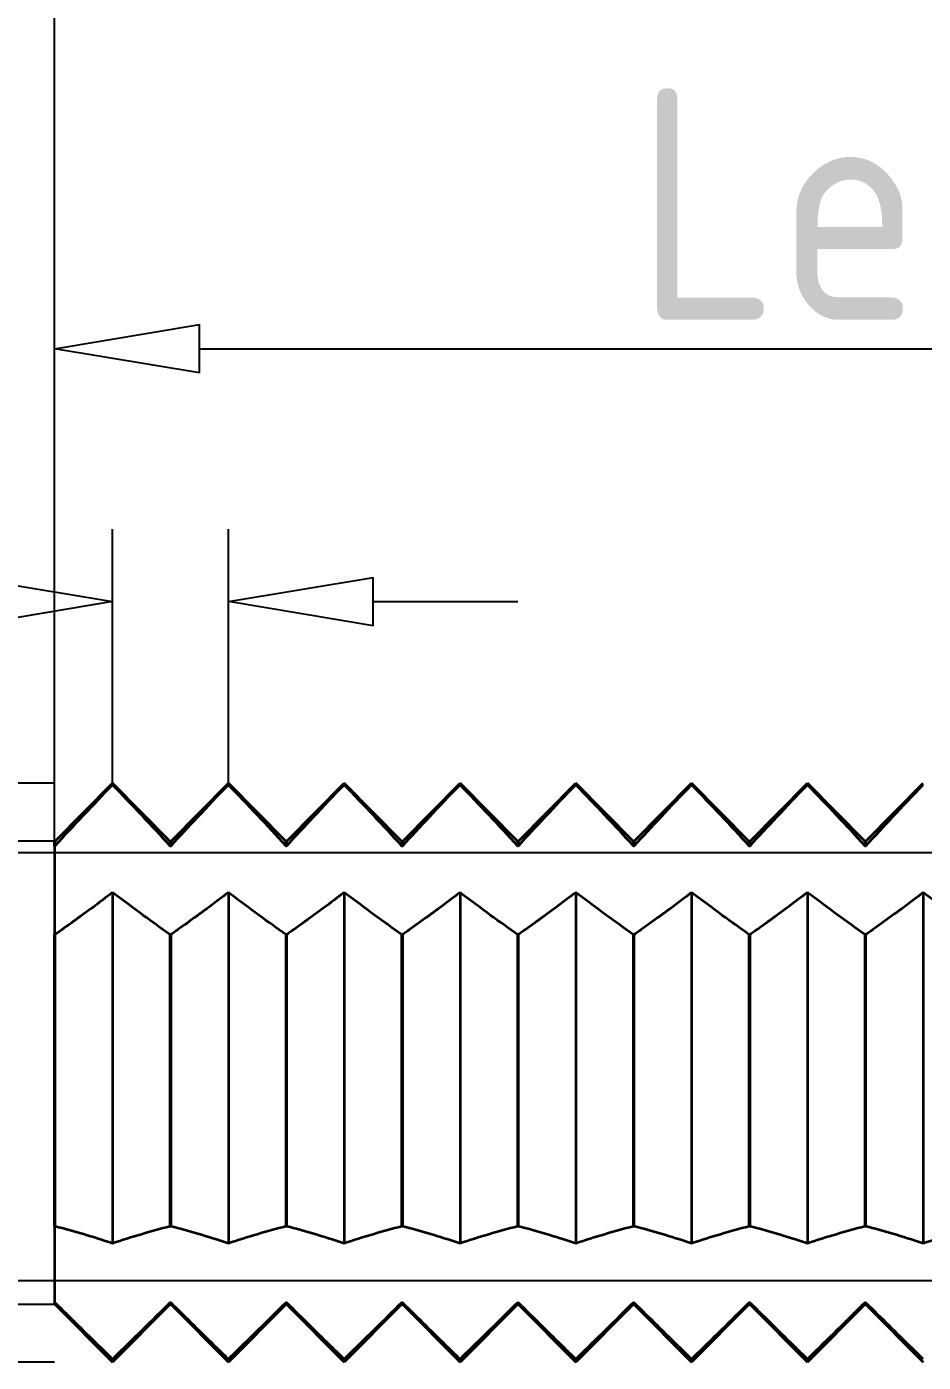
# Model space of a CAD drawing. Header units: millimetres. Extents: x -63 to 87, y -6 to 39.
# Drawn here: x -45.48 to -30, y -5 to 18.06 of the extents above; entities that cross this region are included whole.
import ezdxf

# ---------------------------------------------------------------- set-up
doc = ezdxf.new("R2010")
doc.units = ezdxf.units.MM
doc.layers.add('标注', color=3, linetype='Continuous')
doc.layers.add('轮廓', color=4, linetype='Continuous', lineweight=35)
doc.styles.add('工程字', font='gbenor.shx', dxfattribs={"bigfont": 'gbcbig.shx'})
doc.dimstyles.new('ZQH', dxfattribs={"dimtxt": 3, "dimasz": 2.5, "dimexe": 1.25, "dimexo": 0, "dimgap": 0.5, "dimtad": 1, "dimdec": 3, "dimdsep": 46, "dimtxsty": '工程字', "dimblk": 'CLOSEDBLANK', "dimcen": -0.8, "dimclrd": 3, "dimclre": 3, "dimclrt": 3, "dimadec": 1, "dimazin": 2, "dimtfac": 1, "dimtdec": 3, "dimtofl": 0, "dimtmove": 0, "dimatfit": 3, "dimldrblk": 'CLOSEDBLANK', "dimfxl": 1, "dimtolj": 1, "dimtzin": 0, "dimarcsym": 0})

# ---------------------------------------------------------------- blocks, each defined once
blk = doc.blocks.new('_ClosedBlank')
at = {"color": 0, "linetype": 'ByBlock', "lineweight": -2}
for p, q in [((-1, 0.1667), (0, 0)), ((-1, 0.1667), (-1, -0.1667)), ((0, 0), (-1, -0.1667))]:
    blk.add_line(p, q, dxfattribs=at)
blk = doc.blocks.new('*D2')
at = {"layer": 'Defpoints', "color": 0, "transparency": 16777216}
for p in [(-20, 12.5), (-45, 0), (-20, 0)]:
    blk.add_point(p, dxfattribs=at)
at = {"layer": '标注', "color": 3, "lineweight": -2, "transparency": 16777216}
for p, q in [((-45, 0), (-45, 13.75)), ((-20, 0), (-20, 13.75)), ((-42.5, 12.5), (-22.5, 12.5))]:
    blk.add_line(p, q, dxfattribs=at)
at = {"layer": '标注', "color": 3, "lineweight": -2, "transparency": 16777216, "xscale": 2.5, "yscale": 2.5, "zscale": 2.5, "rotation": 180}
blk.add_blockref('_ClosedBlank', (-45, 12.5), dxfattribs=at)
at = {"layer": '标注', "color": 3, "lineweight": -2, "transparency": 16777216, "xscale": 2.5, "yscale": 2.5, "zscale": 2.5}
blk.add_blockref('_ClosedBlank', (-20, 12.5), dxfattribs=at)
at = {"layer": '标注', "color": 3, "transparency": 16777216, "insert": (-32.5, 15), "char_height": 4, "attachment_point": 5, "style": '工程字'}
blk.add_mtext('\\A1;Le', dxfattribs=at)
blk = doc.blocks.new('*D3')
at = {"layer": 'Defpoints', "color": 0, "transparency": 16777216}
for p in [(-5, 23), (-45, 0), (-5, 0)]:
    blk.add_point(p, dxfattribs=at)
at = {"layer": '标注', "color": 3, "lineweight": -2, "transparency": 16777216}
for p, q in [((-45, 0), (-45, 24.25)), ((-5, 0), (-5, 24.25)), ((-42.5, 23), (-7.5, 23))]:
    blk.add_line(p, q, dxfattribs=at)
at = {"layer": '标注', "color": 3, "lineweight": -2, "transparency": 16777216, "xscale": 2.5, "yscale": 2.5, "zscale": 2.5, "rotation": 180}
blk.add_blockref('_ClosedBlank', (-45, 23), dxfattribs=at)
at = {"layer": '标注', "color": 3, "lineweight": -2, "transparency": 16777216, "xscale": 2.5, "yscale": 2.5, "zscale": 2.5}
blk.add_blockref('_ClosedBlank', (-5, 23), dxfattribs=at)
at = {"layer": '标注', "color": 3, "transparency": 16777216, "insert": (-25, 25.5), "char_height": 4, "attachment_point": 5, "style": '工程字'}
blk.add_mtext('\\A1;L1', dxfattribs=at)
blk = doc.blocks.new('*D4')
at = {"layer": 'Defpoints', "color": 0, "transparency": 16777216}
for p in [(75, 33.5), (-45, 0), (75, 0)]:
    blk.add_point(p, dxfattribs=at)
at = {"layer": '标注', "color": 3, "lineweight": -2, "transparency": 16777216}
for p, q in [((-45, 0), (-45, 34.75)), ((75, 0), (75, 34.75)), ((-42.5, 33.5), (72.5, 33.5))]:
    blk.add_line(p, q, dxfattribs=at)
at = {"layer": '标注', "color": 3, "lineweight": -2, "transparency": 16777216, "xscale": 2.5, "yscale": 2.5, "zscale": 2.5, "rotation": 180}
blk.add_blockref('_ClosedBlank', (-45, 33.5), dxfattribs=at)
at = {"layer": '标注', "color": 3, "lineweight": -2, "transparency": 16777216, "xscale": 2.5, "yscale": 2.5, "zscale": 2.5}
blk.add_blockref('_ClosedBlank', (75, 33.5), dxfattribs=at)
at = {"layer": '标注', "color": 3, "transparency": 16777216, "insert": (15, 36), "char_height": 4, "attachment_point": 5, "style": '工程字'}
blk.add_mtext('\\A1;L', dxfattribs=at)
blk = doc.blocks.new('*D5')
at = {"layer": 'Defpoints', "color": 0, "transparency": 16777216}
for p in [(-45, 5), (-57.5, -5), (-45, -5)]:
    blk.add_point(p, dxfattribs=at)
at = {"layer": '标注', "color": 3, "lineweight": -2, "transparency": 16777216}
for p, q in [((-45, 5), (-58.75, 5)), ((-57.5, 2.5), (-57.5, -2.5)), ((-45, -5), (-58.75, -5))]:
    blk.add_line(p, q, dxfattribs=at)
at = {"layer": '标注', "color": 3, "lineweight": -2, "transparency": 16777216, "xscale": 2.5, "yscale": 2.5, "zscale": 2.5}
for p, rotation in [((-57.5, 5), 90), ((-57.5, -5), 270)]:
    blk.add_blockref('_ClosedBlank', p, dxfattribs=dict(at, rotation=rotation))
at = {"layer": '标注', "color": 3, "transparency": 16777216, "insert": (-60, -0.344), "char_height": 4, "attachment_point": 5, "rotation": 90, "style": '工程字'}
blk.add_mtext('\\A1;d', dxfattribs=at)
blk = doc.blocks.new('*D7')
at = {"color": 3, "lineweight": -2, "transparency": 16777216}
for p, q in [((-45, 4), (-53.392, 4)), ((-52.142, 1.5), (-52.142, -1.5)), ((-45, -4), (-53.392, -4))]:
    blk.add_line(p, q, dxfattribs=at)
at = {"layer": 'Defpoints', "color": 0, "transparency": 16777216}
for p in [(-45, 4), (-52.142, -4), (-45, -4)]:
    blk.add_point(p, dxfattribs=at)
at = {"color": 3, "lineweight": -2, "transparency": 16777216, "xscale": 2.5, "yscale": 2.5, "zscale": 2.5}
for p, rotation in [((-52.142, 4), 90), ((-52.142, -4), 270)]:
    blk.add_blockref('_ClosedBlank', p, dxfattribs=dict(at, rotation=rotation))
at = {"color": 3, "transparency": 16777216, "insert": (-54.642, 0), "char_height": 4, "attachment_point": 5, "rotation": 90, "style": '工程字'}
blk.add_mtext('\\A1;d2', dxfattribs=at)
blk = doc.blocks.new('*D8')
at = {"color": 3, "lineweight": -2, "transparency": 16777216}
for p, q in [((-44, 5), (-44, 9.384)), ((-42, 4.972), (-42, 9.384)), ((-46.5, 8.134), (-52.478, 8.134)), ((-39.5, 8.134), (-37, 8.134))]:
    blk.add_line(p, q, dxfattribs=at)
at = {"layer": 'Defpoints', "color": 0, "transparency": 16777216}
for p in [(-42, 8.134), (-44, 5), (-42, 4.972, 0)]:
    blk.add_point(p, dxfattribs=at)
at = {"color": 3, "lineweight": -2, "transparency": 16777216, "xscale": 2.5, "yscale": 2.5, "zscale": 2.5}
blk.add_blockref('_ClosedBlank', (-44, 8.134), dxfattribs=at)
at = {"color": 3, "lineweight": -2, "transparency": 16777216, "xscale": 2.5, "yscale": 2.5, "zscale": 2.5, "rotation": 180}
blk.add_blockref('_ClosedBlank', (-42, 8.134), dxfattribs=at)
at = {"color": 3, "transparency": 16777216, "insert": (-51.145, 10.634), "char_height": 4, "attachment_point": 5, "style": '工程字'}
blk.add_mtext('\\A1;P', dxfattribs=at)
blk = doc.blocks.new('*D9')
at = {"color": 3, "lineweight": -2, "transparency": 16777216}
for p, q in [((-10.082, 3.797), (-48.088, 3.797)), ((-46.838, 1.297), (-46.838, -1.094)), ((-10.082, -3.594), (-48.088, -3.594))]:
    blk.add_line(p, q, dxfattribs=at)
at = {"layer": 'Defpoints', "color": 0, "transparency": 16777216}
for p in [(-10.082, 3.797), (-46.838, -3.594), (-10.082, -3.594)]:
    blk.add_point(p, dxfattribs=at)
at = {"color": 3, "lineweight": -2, "transparency": 16777216, "xscale": 2.5, "yscale": 2.5, "zscale": 2.5}
for p, rotation in [((-46.838, 3.797), 90), ((-46.838, -3.594), 270)]:
    blk.add_blockref('_ClosedBlank', p, dxfattribs=dict(at, rotation=rotation))
at = {"color": 3, "transparency": 16777216, "insert": (-49.338, 0.101), "char_height": 4, "attachment_point": 5, "rotation": 90, "style": '工程字'}
blk.add_mtext('\\A1;d1', dxfattribs=at)

msp = doc.modelspace()

# ---------------------------------------------------------------- linework, layer by layer
at = {"layer": '轮廓', "color": 4, "lineweight": 35}
for p, q in [((-44.9901, 4), (-44, 5)), ((-44, 4.9723, 0), (-44, 5, 0)), ((-43.0099, 4), (-44, 5)), ((-42.9901, 4), (-42, 5)), ((-42, 5, 0), (-42, 4.9723, 0)), ((-41.0099, 4), (-42, 5)), ((-40.9901, 4), (-40, 5)), ((-40, 5, 0), (-40, 4.9723, 0)), ((-39.0099, 4), (-40, 5)), ((-38.9901, 4), (-38, 5)), ((-38, 5, 0), (-38, 4.9723, 0)), ((-37.0099, 4), (-38, 5)), ((-36.9901, 4), (-36, 5)), ((-36, 5, 0), (-36, 4.9723, 0)), ((-35.0099, 4), (-36, 5)), ((-34.9901, 4), (-34, 5)), ((-34, 5, 0), (-34, 4.9723, 0)), ((-33.0099, 4), (-34, 5)), ((-32.9901, 4), (-32, 5)), ((-32, 5, 0), (-32, 4.9723, 0)), ((-31.0099, 4), (-32, 5)), ((-30.9901, 4), (-30, 5)), ((-45, 3.9201), (-45, 4)), ((-45, 4), (-44.9901, 4)), ((-43.0099, 4), (-42.9901, 4)), ((-41.0099, 4), (-40.9901, 4)), ((-39.0099, 4), (-38.9901, 4)), ((-37.0099, 4), (-36.9901, 4)), ((-35.0099, 4), (-34.9901, 4)), ((-33.0099, 4), (-32.9901, 4)), ((-31.0099, 4), (-30.9901, 4)), ((-44, 3.1134, 0), (-44, -2.9411, 0)), ((-42, 3.1134, 0), (-42, -2.9411, 0)), ((-40, 3.1134, 0), (-40, -2.9411, 0)), ((-38, 3.1134, 0), (-38, -2.9411, 0)), ((-36, 3.1134, 0), (-36, -2.9411, 0)), ((-34, 3.1134, 0), (-34, -2.9411, 0)), ((-32, 3.1134, 0), (-32, -2.9411, 0)), ((-30, 3.1134, 0), (-30, -2.9411, 0)), ((-45, -2.6488), (-45, 2.3877)), ((-45, -4), (-45, -3.9731)), ((-45, -4), (-44.9901, -4)), ((-44.9901, -4), (-44, -5)), ((-43.0099, -4), (-44, -5)), ((-43.0099, -4), (-42.9901, -4)), ((-42.9901, -4), (-42, -5)), ((-41.0099, -4), (-42, -5)), ((-41.0099, -4), (-40.9901, -4)), ((-40.9901, -4), (-40, -5)), ((-39.0099, -4), (-40, -5)), ((-39.0099, -4), (-38.9901, -4)), ((-38.9901, -4), (-38, -5)), ((-37.0099, -4), (-38, -5)), ((-37.0099, -4), (-36.9901, -4)), ((-36.9901, -4), (-36, -5)), ((-35.0099, -4), (-36, -5)), ((-35.0099, -4), (-34.9901, -4)), ((-34.9901, -4), (-34, -5)), ((-33.0099, -4), (-34, -5)), ((-33.0099, -4), (-32.9901, -4)), ((-32.9901, -4), (-32, -5)), ((-31.0099, -4), (-32, -5)), ((-31.0099, -4), (-30.9901, -4)), ((-30.9901, -4), (-30, -5)), ((-44, -5, 0), (-44, -4.9449, 0)), ((-42, -5, 0), (-42, -4.9449, 0)), ((-40, -5, 0), (-40, -4.9449, 0)), ((-38, -5, 0), (-38, -4.9449, 0)), ((-36, -5, 0), (-36, -4.9449, 0)), ((-34, -5, 0), (-34, -4.9449, 0)), ((-32, -5, 0), (-32, -4.9449, 0))]:
    msp.add_line(p, q, dxfattribs=at)
for points in [[(-44.9901, 3.9201), (-44.6742, 4.2673), (-44.3337, 4.6256), (-44, 4.9723)], [(-44, 4.9723), (-43.6727, 4.6322), (-43.3302, 4.2722), (-43.0099, 3.9201)], [(-42.9901, 3.9201), (-42.6991, 4.2399), (-42.367, 4.5909), (-42, 4.9723)], [(-42, 4.9723), (-41.6727, 4.6322), (-41.3302, 4.2722), (-41.0099, 3.9201)], [(-40.9901, 3.9201), (-40.6991, 4.2399), (-40.367, 4.5909), (-40, 4.9723)], [(-40, 4.9723), (-39.6727, 4.6322), (-39.3302, 4.2722), (-39.0099, 3.9201)], [(-38.9901, 3.9201), (-38.6991, 4.2399), (-38.367, 4.5909), (-38, 4.9723)], [(-38, 4.9723), (-37.6727, 4.6322), (-37.3302, 4.2722), (-37.0099, 3.9201)], [(-36.9901, 3.9201), (-36.6991, 4.2399), (-36.367, 4.5909), (-36, 4.9723)], [(-36, 4.9723), (-35.6727, 4.6322), (-35.3302, 4.2722), (-35.0099, 3.9201)], [(-34.9901, 3.9201), (-34.6991, 4.2399), (-34.367, 4.5909), (-34, 4.9723)], [(-34, 4.9723), (-33.6727, 4.6322), (-33.3302, 4.2722), (-33.0099, 3.9201)], [(-32.9901, 3.9201), (-32.6991, 4.2399), (-32.367, 4.5909), (-32, 4.9723)], [(-32, 4.9723), (-31.6727, 4.6322), (-31.3302, 4.2722), (-31.0099, 3.9201)], [(-30.9901, 3.9201), (-30.6991, 4.2399), (-30.367, 4.5909), (-30, 4.9723)], [(-45, 3.9201), (-44.9967, 3.9201), (-44.9934, 3.9201), (-44.9901, 3.9201)], [(-45, 3.9201), (-45, 3.2138), (-45, 2.7273), (-45, 2.3877)], [(-43.0099, 3.9201), (-43.0033, 3.9201), (-42.9967, 3.9201), (-42.9901, 3.9201)], [(-41.0099, 3.9201), (-41.0033, 3.9201), (-40.9967, 3.9201), (-40.9901, 3.9201)], [(-39.0099, 3.9201), (-39.0033, 3.9201), (-38.9967, 3.9201), (-38.9901, 3.9201)], [(-37.0099, 3.9201), (-37.0033, 3.9201), (-36.9967, 3.9201), (-36.9901, 3.9201)], [(-35.0099, 3.9201), (-35.0033, 3.9201), (-34.9967, 3.9201), (-34.9901, 3.9201)], [(-33.0099, 3.9201), (-33.0033, 3.9201), (-32.9967, 3.9201), (-32.9901, 3.9201)], [(-31.0099, 3.9201), (-31.0033, 3.9201), (-30.9967, 3.9201), (-30.9901, 3.9201)], [(-44.9901, 2.3877), (-44.9934, 2.3877), (-44.9967, 2.3877), (-45, 2.3877)], [(-42.9901, 2.3877), (-42.9967, 2.3877), (-43.0033, 2.3877), (-43.0099, 2.3877)], [(-40.9901, 2.3877), (-40.9967, 2.3877), (-41.0033, 2.3877), (-41.0099, 2.3877)], [(-38.9901, 2.3877), (-38.9967, 2.3877), (-39.0033, 2.3877), (-39.0099, 2.3877)], [(-36.9901, 2.3877), (-36.9967, 2.3877), (-37.0033, 2.3877), (-37.0099, 2.3877)], [(-34.9901, 2.3877), (-34.9967, 2.3877), (-35.0033, 2.3877), (-35.0099, 2.3877)], [(-32.9901, 2.3877), (-32.9967, 2.3877), (-33.0033, 2.3877), (-33.0099, 2.3877)], [(-30.9901, 2.3877), (-30.9967, 2.3877), (-31.0033, 2.3877), (-31.0099, 2.3877)], [(-45, -2.6488), (-44.9967, -2.6488), (-44.9934, -2.6488), (-44.9901, -2.6488)], [(-44.9901, -2.6488), (-44.6746, -2.73), (-44.3343, -2.8317), (-44, -2.9411)], [(-44, -2.9411), (-43.6715, -2.8336), (-43.3294, -2.7311), (-43.0099, -2.6488)], [(-43.0099, -2.6488), (-43.0033, -2.6488), (-42.9967, -2.6488), (-42.9901, -2.6488)], [(-42.9901, -2.6488), (-42.7029, -2.7227), (-42.3719, -2.8193), (-42, -2.9411)], [(-42, -2.9411), (-41.6715, -2.8336), (-41.3294, -2.7311), (-41.0099, -2.6488)], [(-41.0099, -2.6488), (-41.0033, -2.6488), (-40.9967, -2.6488), (-40.9901, -2.6488)], [(-40.9901, -2.6488), (-40.7029, -2.7227), (-40.3719, -2.8193), (-40, -2.9411)], [(-40, -2.9411), (-39.6715, -2.8336), (-39.3294, -2.7311), (-39.0099, -2.6488)], [(-39.0099, -2.6488), (-39.0033, -2.6488), (-38.9967, -2.6488), (-38.9901, -2.6488)], [(-38.9901, -2.6488), (-38.7029, -2.7227), (-38.3719, -2.8193), (-38, -2.9411)], [(-38, -2.9411), (-37.6715, -2.8336), (-37.3294, -2.7311), (-37.0099, -2.6488)], [(-37.0099, -2.6488), (-37.0033, -2.6488), (-36.9967, -2.6488), (-36.9901, -2.6488)], [(-36.9901, -2.6488), (-36.7029, -2.7227), (-36.3719, -2.8193), (-36, -2.9411)], [(-36, -2.9411), (-35.6715, -2.8336), (-35.3294, -2.7311), (-35.0099, -2.6488)], [(-35.0099, -2.6488), (-35.0033, -2.6488), (-34.9967, -2.6488), (-34.9901, -2.6488)], [(-34.9901, -2.6488), (-34.7029, -2.7227), (-34.3719, -2.8193), (-34, -2.9411)], [(-34, -2.9411), (-33.6715, -2.8336), (-33.3294, -2.7311), (-33.0099, -2.6488)], [(-33.0099, -2.6488), (-33.0033, -2.6488), (-32.9967, -2.6488), (-32.9901, -2.6488)], [(-32.9901, -2.6488), (-32.7029, -2.7227), (-32.3719, -2.8193), (-32, -2.9411)], [(-32, -2.9411), (-31.6715, -2.8336), (-31.3294, -2.7311), (-31.0099, -2.6488)], [(-31.0099, -2.6488), (-31.0033, -2.6488), (-30.9967, -2.6488), (-30.9901, -2.6488)], [(-30.9901, -2.6488), (-30.7029, -2.7227), (-30.3719, -2.8193), (-30, -2.9411)], [(-30, -2.9411), (-29.6715, -2.8336), (-29.3294, -2.7311), (-29.0099, -2.6488)], [(-44.9901, -3.9731), (-44.9934, -3.9731), (-44.9967, -3.9731), (-45, -3.9731)], [(-44.9901, -4), (-44.9901, -4), (-44.9901, -3.9913), (-44.9901, -3.9731)], [(-43.0099, -3.9731), (-43.0099, -3.9913), (-43.0099, -4), (-43.0099, -4)], [(-42.9901, -3.9731), (-42.9967, -3.9731), (-43.0033, -3.9731), (-43.0099, -3.9731)], [(-42.9901, -4), (-42.9901, -4), (-42.9901, -3.9913), (-42.9901, -3.9731)], [(-41.0099, -3.9731), (-41.0099, -3.9913), (-41.0099, -4), (-41.0099, -4)], [(-40.9901, -3.9731), (-40.9967, -3.9731), (-41.0033, -3.9731), (-41.0099, -3.9731)], [(-40.9901, -4), (-40.9901, -4), (-40.9901, -3.9913), (-40.9901, -3.9731)], [(-39.0099, -3.9731), (-39.0099, -3.9913), (-39.0099, -4), (-39.0099, -4)], [(-38.9901, -3.9731), (-38.9967, -3.9731), (-39.0033, -3.9731), (-39.0099, -3.9731)], [(-38.9901, -4), (-38.9901, -4), (-38.9901, -3.9913), (-38.9901, -3.9731)], [(-37.0099, -3.9731), (-37.0099, -3.9913), (-37.0099, -4), (-37.0099, -4)], [(-36.9901, -3.9731), (-36.9967, -3.9731), (-37.0033, -3.9731), (-37.0099, -3.9731)], [(-36.9901, -4), (-36.9901, -4), (-36.9901, -3.9913), (-36.9901, -3.9731)], [(-35.0099, -3.9731), (-35.0099, -3.9913), (-35.0099, -4), (-35.0099, -4)], [(-34.9901, -3.9731), (-34.9967, -3.9731), (-35.0033, -3.9731), (-35.0099, -3.9731)], [(-34.9901, -4), (-34.9901, -4), (-34.9901, -3.9913), (-34.9901, -3.9731)], [(-33.0099, -3.9731), (-33.0099, -3.9913), (-33.0099, -4), (-33.0099, -4)], [(-32.9901, -3.9731), (-32.9967, -3.9731), (-33.0033, -3.9731), (-33.0099, -3.9731)], [(-32.9901, -4), (-32.9901, -4), (-32.9901, -3.9913), (-32.9901, -3.9731)], [(-31.0099, -3.9731), (-31.0099, -3.9913), (-31.0099, -4), (-31.0099, -4)], [(-30.9901, -3.9731), (-30.9967, -3.9731), (-31.0033, -3.9731), (-31.0099, -3.9731)], [(-30.9901, -4), (-30.9901, -4), (-30.9901, -3.9913), (-30.9901, -3.9731)]]:
    msp.add_open_spline(points, degree=3, dxfattribs=at)
for points, knots in [([(-44.9901, 3.9201), (-44.9901, 3.9219), (-44.9901, 3.9236), (-44.9901, 3.976), (-44.9901, 4), (-44.9901, 4)], [17.30216019, 17.30216019, 17.30216019, 17.30216019, 17.32758809, 17.32758809, 18.08096148, 18.08096148, 18.08096148, 18.08096148]), ([(-43.0099, 4), (-43.0099, 4), (-43.0099, 3.976), (-43.0099, 3.9236), (-43.0099, 3.9219), (-43.0099, 3.9201)], [6.02698721, 6.02698721, 6.02698721, 6.02698721, 6.78036061, 6.78036061, 6.80578851, 6.80578851, 6.80578851, 6.80578851]), ([(-42.9901, 3.9201), (-42.9901, 3.9219), (-42.9901, 3.9236), (-42.9901, 3.976), (-42.9901, 4), (-42.9901, 4)], [17.30216013, 17.30216013, 17.30216013, 17.30216013, 17.32758804, 17.32758804, 18.08096143, 18.08096143, 18.08096143, 18.08096143]), ([(-41.0099, 4), (-41.0099, 4), (-41.0099, 3.976), (-41.0099, 3.9236), (-41.0099, 3.9219), (-41.0099, 3.9201)], [6.02698727, 6.02698727, 6.02698727, 6.02698727, 6.78036066, 6.78036066, 6.80578857, 6.80578857, 6.80578857, 6.80578857]), ([(-40.9901, 3.9201), (-40.9901, 3.9219), (-40.9901, 3.9236), (-40.9901, 3.976), (-40.9901, 4), (-40.9901, 4)], [17.30216007, 17.30216007, 17.30216007, 17.30216007, 17.32758799, 17.32758799, 18.08096137, 18.08096137, 18.08096137, 18.08096137]), ([(-39.0099, 4), (-39.0099, 4), (-39.0099, 3.976), (-39.0099, 3.9236), (-39.0099, 3.9219), (-39.0099, 3.9201)], [6.02698732, 6.02698732, 6.02698732, 6.02698732, 6.78036071, 6.78036071, 6.80578863, 6.80578863, 6.80578863, 6.80578863]), ([(-38.9901, 3.9201), (-38.9901, 3.9219), (-38.9901, 3.9236), (-38.9901, 3.976), (-38.9901, 4), (-38.9901, 4)], [17.30216001, 17.30216001, 17.30216001, 17.30216001, 17.32758794, 17.32758794, 18.08096132, 18.08096132, 18.08096132, 18.08096132]), ([(-37.0099, 4), (-37.0099, 4), (-37.0099, 3.976), (-37.0099, 3.9236), (-37.0099, 3.9219), (-37.0099, 3.9201)], [6.02698738, 6.02698738, 6.02698738, 6.02698738, 6.78036075, 6.78036075, 6.80578869, 6.80578869, 6.80578869, 6.80578869]), ([(-36.9901, 3.9201), (-36.9901, 3.9219), (-36.9901, 3.9236), (-36.9901, 3.976), (-36.9901, 4), (-36.9901, 4)], [17.30215995, 17.30215995, 17.30215995, 17.30215995, 17.32758789, 17.32758789, 18.08096127, 18.08096127, 18.08096127, 18.08096127]), ([(-35.0099, 4), (-35.0099, 4), (-35.0099, 3.976), (-35.0099, 3.9236), (-35.0099, 3.9219), (-35.0099, 3.9201)], [6.02698743, 6.02698743, 6.02698743, 6.02698743, 6.7803608, 6.7803608, 6.80578875, 6.80578875, 6.80578875, 6.80578875]), ([(-34.9901, 3.9201), (-34.9901, 3.9219), (-34.9901, 3.9236), (-34.9901, 3.976), (-34.9901, 4), (-34.9901, 4)], [17.30215989, 17.30215989, 17.30215989, 17.30215989, 17.32758784, 17.32758784, 18.08096121, 18.08096121, 18.08096121, 18.08096121]), ([(-33.0099, 4), (-33.0099, 4), (-33.0099, 3.976), (-33.0099, 3.9236), (-33.0099, 3.9219), (-33.0099, 3.9201)], [6.02698748, 6.02698748, 6.02698748, 6.02698748, 6.78036085, 6.78036085, 6.80578881, 6.80578881, 6.80578881, 6.80578881]), ([(-32.9901, 3.9201), (-32.9901, 3.9219), (-32.9901, 3.9236), (-32.9901, 3.976), (-32.9901, 4), (-32.9901, 4)], [17.30215984, 17.30215984, 17.30215984, 17.30215984, 17.32758779, 17.32758779, 18.08096116, 18.08096116, 18.08096116, 18.08096116]), ([(-31.0099, 4), (-31.0099, 4), (-31.0099, 3.976), (-31.0099, 3.9236), (-31.0099, 3.9219), (-31.0099, 3.9201)], [6.02698754, 6.02698754, 6.02698754, 6.02698754, 6.7803609, 6.7803609, 6.80578886, 6.80578886, 6.80578886, 6.80578886]), ([(-30.9901, 3.9201), (-30.9901, 3.9219), (-30.9901, 3.9236), (-30.9901, 3.976), (-30.9901, 4), (-30.9901, 4)], [17.30215978, 17.30215978, 17.30215978, 17.30215978, 17.32758774, 17.32758774, 18.0809611, 18.0809611, 18.0809611, 18.0809611]), ([(-44, 3.1134), (-44.0583, 3.0676), (-44.184, 2.9717), (-44.5497, 2.7009), (-44.8038, 2.5204), (-44.9901, 2.3877)], [4.9589708, 4.9589708, 4.9589708, 4.9589708, 5.5171858, 5.5171858, 6.3978897, 6.3978897, 6.3978897, 6.3978897]), ([(-43.0099, 2.3877), (-43.3094, 2.6012), (-43.6347, 2.8314), (-43.9811, 3.0987), (-43.9906, 3.106), (-44, 3.1134)], [10.0179743, 10.0179743, 10.0179743, 10.0179743, 11.6978853, 11.6978853, 11.7450897, 11.7450897, 11.7450897, 11.7450897]), ([(-42, 3.1134), (-42.0583, 3.0676), (-42.184, 2.9717), (-42.5442, 2.7049), (-42.8136, 2.5134), (-42.979, 2.3956), (-42.9846, 2.3916), (-42.9901, 2.3877)], [4.9589708, 4.9589708, 4.9589708, 4.9589708, 5.5171858, 5.5171858, 6.3765963, 6.3765963, 6.4062951, 6.4062951, 6.4062951, 6.4062951]), ([(-41.0099, 2.3877), (-41.3094, 2.6012), (-41.6347, 2.8314), (-41.9811, 3.0987), (-41.9906, 3.106), (-42, 3.1134)], [10.0179743, 10.0179743, 10.0179743, 10.0179743, 11.6978853, 11.6978853, 11.7450897, 11.7450897, 11.7450897, 11.7450897]), ([(-40, 3.1134), (-40.0583, 3.0676), (-40.184, 2.9717), (-40.5442, 2.7049), (-40.8136, 2.5134), (-40.979, 2.3956), (-40.9846, 2.3916), (-40.9901, 2.3877)], [4.9589708, 4.9589708, 4.9589708, 4.9589708, 5.5171858, 5.5171858, 6.3765963, 6.3765963, 6.4062952, 6.4062952, 6.4062952, 6.4062952]), ([(-39.0099, 2.3877), (-39.3094, 2.6012), (-39.6347, 2.8314), (-39.9811, 3.0987), (-39.9906, 3.106), (-40, 3.1134)], [10.0179742, 10.0179742, 10.0179742, 10.0179742, 11.6978853, 11.6978853, 11.7450897, 11.7450897, 11.7450897, 11.7450897]), ([(-38, 3.1134), (-38.0583, 3.0676), (-38.184, 2.9717), (-38.5442, 2.7049), (-38.8136, 2.5134), (-38.979, 2.3956), (-38.9846, 2.3916), (-38.9901, 2.3877)], [4.9589708, 4.9589708, 4.9589708, 4.9589708, 5.5171858, 5.5171858, 6.3765963, 6.3765963, 6.4062953, 6.4062953, 6.4062953, 6.4062953]), ([(-37.0099, 2.3877), (-37.3094, 2.6012), (-37.6347, 2.8314), (-37.9811, 3.0987), (-37.9906, 3.106), (-38, 3.1134)], [10.0179741, 10.0179741, 10.0179741, 10.0179741, 11.6978853, 11.6978853, 11.7450897, 11.7450897, 11.7450897, 11.7450897]), ([(-36, 3.1134), (-36.0583, 3.0676), (-36.184, 2.9717), (-36.5442, 2.7049), (-36.8136, 2.5134), (-36.979, 2.3956), (-36.9846, 2.3916), (-36.9901, 2.3877)], [4.9589708, 4.9589708, 4.9589708, 4.9589708, 5.5171858, 5.5171858, 6.3765963, 6.3765963, 6.4062953, 6.4062953, 6.4062953, 6.4062953]), ([(-35.0099, 2.3877), (-35.3094, 2.6012), (-35.6347, 2.8314), (-35.9811, 3.0987), (-35.9906, 3.106), (-36, 3.1134)], [10.017974, 10.017974, 10.017974, 10.017974, 11.6978853, 11.6978853, 11.7450897, 11.7450897, 11.7450897, 11.7450897]), ([(-34, 3.1134), (-34.0583, 3.0676), (-34.184, 2.9717), (-34.5442, 2.7049), (-34.8136, 2.5134), (-34.979, 2.3956), (-34.9846, 2.3916), (-34.9901, 2.3877)], [4.9589708, 4.9589708, 4.9589708, 4.9589708, 5.5171858, 5.5171858, 6.3765963, 6.3765963, 6.4062954, 6.4062954, 6.4062954, 6.4062954]), ([(-33.0099, 2.3877), (-33.3094, 2.6012), (-33.6347, 2.8314), (-33.9811, 3.0987), (-33.9906, 3.106), (-34, 3.1134)], [10.0179739, 10.0179739, 10.0179739, 10.0179739, 11.6978853, 11.6978853, 11.7450897, 11.7450897, 11.7450897, 11.7450897]), ([(-32, 3.1134), (-32.0583, 3.0676), (-32.184, 2.9717), (-32.5442, 2.7049), (-32.8136, 2.5134), (-32.979, 2.3956), (-32.9846, 2.3916), (-32.9901, 2.3877)], [4.9589708, 4.9589708, 4.9589708, 4.9589708, 5.5171858, 5.5171858, 6.3765963, 6.3765963, 6.4062955, 6.4062955, 6.4062955, 6.4062955]), ([(-31.0099, 2.3877), (-31.3094, 2.6012), (-31.6347, 2.8314), (-31.9811, 3.0987), (-31.9906, 3.106), (-32, 3.1134)], [10.0179739, 10.0179739, 10.0179739, 10.0179739, 11.6978853, 11.6978853, 11.7450897, 11.7450897, 11.7450897, 11.7450897]), ([(-30, 3.1134), (-30.0583, 3.0676), (-30.184, 2.9717), (-30.5442, 2.7049), (-30.8136, 2.5134), (-30.979, 2.3956), (-30.9846, 2.3916), (-30.9901, 2.3877)], [4.9589708, 4.9589708, 4.9589708, 4.9589708, 5.5171858, 5.5171858, 6.3765963, 6.3765963, 6.4062956, 6.4062956, 6.4062956, 6.4062956]), ([(-29.0099, 2.3877), (-29.3094, 2.6012), (-29.6347, 2.8314), (-29.9811, 3.0987), (-29.9906, 3.106), (-30, 3.1134)], [10.0179738, 10.0179738, 10.0179738, 10.0179738, 11.6978853, 11.6978853, 11.7450897, 11.7450897, 11.7450897, 11.7450897]), ([(-44.9901, -2.6488), (-44.9901, -2.5191), (-44.9901, -2.3795), (-44.9901, -2.0133), (-44.9901, -1.7771), (-44.9901, -1.2844), (-44.9901, -1.0274), (-44.9901, -0.5108), (-44.9901, -0.2511), (-44.9901, 0.2511), (-44.9901, 0.5108), (-44.9901, 1.0274), (-44.9901, 1.2844), (-44.9901, 1.7771), (-44.9901, 2.0133), (-44.9901, 2.2848), (-44.9901, 2.3368), (-44.9901, 2.3877)], [9.2845389, 9.2845389, 9.2845389, 9.2845389, 9.7938541, 9.7938541, 10.5472275, 10.5472275, 11.3006009, 11.3006009, 12.0539743, 12.0539743, 12.8073477, 12.8073477, 13.5607211, 13.5607211, 14.3140945, 14.3140945, 14.4970112, 14.4970112, 14.4970112, 14.4970112]), ([(-43.0099, 2.3877), (-43.0099, 2.3368), (-43.0099, 2.2848), (-43.0099, 2.0133), (-43.0099, 1.7771), (-43.0099, 1.2844), (-43.0099, 1.0274), (-43.0099, 0.5108), (-43.0099, 0.2511), (-43.0099, -0.2511), (-43.0099, -0.5108), (-43.0099, -1.0274), (-43.0099, -1.2844), (-43.0099, -1.7771), (-43.0099, -2.0133), (-43.0099, -2.3795), (-43.0099, -2.5191), (-43.0099, -2.6488)], [9.6109374, 9.6109374, 9.6109374, 9.6109374, 9.7938542, 9.7938542, 10.5472275, 10.5472275, 11.3006009, 11.3006009, 12.0539743, 12.0539743, 12.8073477, 12.8073477, 13.5607211, 13.5607211, 14.3140945, 14.3140945, 14.8234098, 14.8234098, 14.8234098, 14.8234098]), ([(-42.9901, -2.6488), (-42.9901, -2.5191), (-42.9901, -2.3795), (-42.9901, -2.0133), (-42.9901, -1.7771), (-42.9901, -1.2844), (-42.9901, -1.0274), (-42.9901, -0.5108), (-42.9901, -0.2511), (-42.9901, 0.2511), (-42.9901, 0.5108), (-42.9901, 1.0274), (-42.9901, 1.2844), (-42.9901, 1.7771), (-42.9901, 2.0133), (-42.9901, 2.2848), (-42.9901, 2.3368), (-42.9901, 2.3877)], [9.2845389, 9.2845389, 9.2845389, 9.2845389, 9.7938542, 9.7938542, 10.5472276, 10.5472276, 11.3006009, 11.3006009, 12.0539743, 12.0539743, 12.8073477, 12.8073477, 13.5607211, 13.5607211, 14.3140945, 14.3140945, 14.4970112, 14.4970112, 14.4970112, 14.4970112]), ([(-41.0099, 2.3877), (-41.0099, 2.3368), (-41.0099, 2.2848), (-41.0099, 2.0133), (-41.0099, 1.7771), (-41.0099, 1.2844), (-41.0099, 1.0274), (-41.0099, 0.5108), (-41.0099, 0.2511), (-41.0099, -0.2511), (-41.0099, -0.5108), (-41.0099, -1.0274), (-41.0099, -1.2844), (-41.0099, -1.7771), (-41.0099, -2.0133), (-41.0099, -2.3795), (-41.0099, -2.5191), (-41.0099, -2.6488)], [9.6109375, 9.6109375, 9.6109375, 9.6109375, 9.7938542, 9.7938542, 10.5472276, 10.5472276, 11.3006009, 11.3006009, 12.0539743, 12.0539743, 12.8073477, 12.8073477, 13.5607211, 13.5607211, 14.3140944, 14.3140944, 14.8234098, 14.8234098, 14.8234098, 14.8234098]), ([(-40.9901, -2.6488), (-40.9901, -2.5191), (-40.9901, -2.3795), (-40.9901, -2.0133), (-40.9901, -1.7771), (-40.9901, -1.2844), (-40.9901, -1.0274), (-40.9901, -0.5108), (-40.9901, -0.2511), (-40.9901, 0.2511), (-40.9901, 0.5108), (-40.9901, 1.0274), (-40.9901, 1.2844), (-40.9901, 1.7771), (-40.9901, 2.0133), (-40.9901, 2.2848), (-40.9901, 2.3368), (-40.9901, 2.3877)], [9.2845389, 9.2845389, 9.2845389, 9.2845389, 9.7938542, 9.7938542, 10.5472276, 10.5472276, 11.3006009, 11.3006009, 12.0539743, 12.0539743, 12.8073477, 12.8073477, 13.5607211, 13.5607211, 14.3140944, 14.3140944, 14.4970112, 14.4970112, 14.4970112, 14.4970112]), ([(-39.0099, 2.3877), (-39.0099, 2.3368), (-39.0099, 2.2848), (-39.0099, 2.0133), (-39.0099, 1.7771), (-39.0099, 1.2844), (-39.0099, 1.0274), (-39.0099, 0.5108), (-39.0099, 0.2511), (-39.0099, -0.2511), (-39.0099, -0.5108), (-39.0099, -1.0274), (-39.0099, -1.2844), (-39.0099, -1.7771), (-39.0099, -2.0133), (-39.0099, -2.3795), (-39.0099, -2.5191), (-39.0099, -2.6488)], [9.6109375, 9.6109375, 9.6109375, 9.6109375, 9.7938542, 9.7938542, 10.5472276, 10.5472276, 11.300601, 11.300601, 12.0539743, 12.0539743, 12.8073477, 12.8073477, 13.5607211, 13.5607211, 14.3140944, 14.3140944, 14.8234097, 14.8234097, 14.8234097, 14.8234097]), ([(-38.9901, -2.6488), (-38.9901, -2.5191), (-38.9901, -2.3795), (-38.9901, -2.0133), (-38.9901, -1.7771), (-38.9901, -1.2844), (-38.9901, -1.0274), (-38.9901, -0.5108), (-38.9901, -0.2511), (-38.9901, 0.2511), (-38.9901, 0.5108), (-38.9901, 1.0274), (-38.9901, 1.2844), (-38.9901, 1.7771), (-38.9901, 2.0133), (-38.9901, 2.2848), (-38.9901, 2.3368), (-38.9901, 2.3877)], [9.2845389, 9.2845389, 9.2845389, 9.2845389, 9.7938542, 9.7938542, 10.5472276, 10.5472276, 11.300601, 11.300601, 12.0539743, 12.0539743, 12.8073477, 12.8073477, 13.5607211, 13.5607211, 14.3140944, 14.3140944, 14.4970111, 14.4970111, 14.4970111, 14.4970111]), ([(-37.0099, 2.3877), (-37.0099, 2.3368), (-37.0099, 2.2848), (-37.0099, 2.0133), (-37.0099, 1.7771), (-37.0099, 1.2844), (-37.0099, 1.0274), (-37.0099, 0.5108), (-37.0099, 0.2511), (-37.0099, -0.2511), (-37.0099, -0.5108), (-37.0099, -1.0274), (-37.0099, -1.2844), (-37.0099, -1.7771), (-37.0099, -2.0133), (-37.0099, -2.3795), (-37.0099, -2.5191), (-37.0099, -2.6488)], [9.6109376, 9.6109376, 9.6109376, 9.6109376, 9.7938542, 9.7938542, 10.5472276, 10.5472276, 11.300601, 11.300601, 12.0539743, 12.0539743, 12.8073477, 12.8073477, 13.560721, 13.560721, 14.3140944, 14.3140944, 14.8234097, 14.8234097, 14.8234097, 14.8234097]), ([(-36.9901, -2.6488), (-36.9901, -2.5191), (-36.9901, -2.3795), (-36.9901, -2.0133), (-36.9901, -1.7771), (-36.9901, -1.2844), (-36.9901, -1.0274), (-36.9901, -0.5108), (-36.9901, -0.2511), (-36.9901, 0.2511), (-36.9901, 0.5108), (-36.9901, 1.0274), (-36.9901, 1.2844), (-36.9901, 1.7771), (-36.9901, 2.0133), (-36.9901, 2.2848), (-36.9901, 2.3368), (-36.9901, 2.3877)], [9.2845389, 9.2845389, 9.2845389, 9.2845389, 9.7938543, 9.7938543, 10.5472276, 10.5472276, 11.300601, 11.300601, 12.0539743, 12.0539743, 12.8073477, 12.8073477, 13.560721, 13.560721, 14.3140944, 14.3140944, 14.4970111, 14.4970111, 14.4970111, 14.4970111]), ([(-35.0099, 2.3877), (-35.0099, 2.3368), (-35.0099, 2.2848), (-35.0099, 2.0133), (-35.0099, 1.7771), (-35.0099, 1.2844), (-35.0099, 1.0274), (-35.0099, 0.5108), (-35.0099, 0.2511), (-35.0099, -0.2511), (-35.0099, -0.5108), (-35.0099, -1.0274), (-35.0099, -1.2844), (-35.0099, -1.7771), (-35.0099, -2.0133), (-35.0099, -2.3795), (-35.0099, -2.5191), (-35.0099, -2.6488)], [9.6109376, 9.6109376, 9.6109376, 9.6109376, 9.7938543, 9.7938543, 10.5472276, 10.5472276, 11.300601, 11.300601, 12.0539743, 12.0539743, 12.8073477, 12.8073477, 13.560721, 13.560721, 14.3140944, 14.3140944, 14.8234097, 14.8234097, 14.8234097, 14.8234097]), ([(-34.9901, -2.6488), (-34.9901, -2.5191), (-34.9901, -2.3795), (-34.9901, -2.0133), (-34.9901, -1.7771), (-34.9901, -1.2844), (-34.9901, -1.0274), (-34.9901, -0.5108), (-34.9901, -0.2511), (-34.9901, 0.2511), (-34.9901, 0.5108), (-34.9901, 1.0274), (-34.9901, 1.2844), (-34.9901, 1.7771), (-34.9901, 2.0133), (-34.9901, 2.2848), (-34.9901, 2.3368), (-34.9901, 2.3877)], [9.2845389, 9.2845389, 9.2845389, 9.2845389, 9.7938543, 9.7938543, 10.5472276, 10.5472276, 11.300601, 11.300601, 12.0539743, 12.0539743, 12.8073477, 12.8073477, 13.560721, 13.560721, 14.3140944, 14.3140944, 14.497011, 14.497011, 14.497011, 14.497011]), ([(-33.0099, 2.3877), (-33.0099, 2.3368), (-33.0099, 2.2848), (-33.0099, 2.0133), (-33.0099, 1.7771), (-33.0099, 1.2844), (-33.0099, 1.0274), (-33.0099, 0.5108), (-33.0099, 0.2511), (-33.0099, -0.2511), (-33.0099, -0.5108), (-33.0099, -1.0274), (-33.0099, -1.2844), (-33.0099, -1.7771), (-33.0099, -2.0133), (-33.0099, -2.3795), (-33.0099, -2.5191), (-33.0099, -2.6488)], [9.6109376, 9.6109376, 9.6109376, 9.6109376, 9.7938543, 9.7938543, 10.5472276, 10.5472276, 11.300601, 11.300601, 12.0539743, 12.0539743, 12.8073477, 12.8073477, 13.560721, 13.560721, 14.3140943, 14.3140943, 14.8234097, 14.8234097, 14.8234097, 14.8234097]), ([(-32.9901, -2.6488), (-32.9901, -2.5191), (-32.9901, -2.3795), (-32.9901, -2.0133), (-32.9901, -1.7771), (-32.9901, -1.2844), (-32.9901, -1.0274), (-32.9901, -0.5108), (-32.9901, -0.2511), (-32.9901, 0.2511), (-32.9901, 0.5108), (-32.9901, 1.0274), (-32.9901, 1.2844), (-32.9901, 1.7771), (-32.9901, 2.0133), (-32.9901, 2.2848), (-32.9901, 2.3368), (-32.9901, 2.3877)], [9.2845389, 9.2845389, 9.2845389, 9.2845389, 9.7938543, 9.7938543, 10.5472276, 10.5472276, 11.300601, 11.300601, 12.0539743, 12.0539743, 12.8073477, 12.8073477, 13.560721, 13.560721, 14.3140943, 14.3140943, 14.497011, 14.497011, 14.497011, 14.497011]), ([(-31.0099, 2.3877), (-31.0099, 2.3368), (-31.0099, 2.2848), (-31.0099, 2.0133), (-31.0099, 1.7771), (-31.0099, 1.2844), (-31.0099, 1.0274), (-31.0099, 0.5108), (-31.0099, 0.2511), (-31.0099, -0.2511), (-31.0099, -0.5108), (-31.0099, -1.0274), (-31.0099, -1.2844), (-31.0099, -1.7771), (-31.0099, -2.0133), (-31.0099, -2.3795), (-31.0099, -2.5191), (-31.0099, -2.6488)], [9.6109377, 9.6109377, 9.6109377, 9.6109377, 9.7938543, 9.7938543, 10.5472277, 10.5472277, 11.300601, 11.300601, 12.0539743, 12.0539743, 12.8073476, 12.8073476, 13.560721, 13.560721, 14.3140943, 14.3140943, 14.8234097, 14.8234097, 14.8234097, 14.8234097]), ([(-30.9901, -2.6488), (-30.9901, -2.5191), (-30.9901, -2.3795), (-30.9901, -2.0133), (-30.9901, -1.7771), (-30.9901, -1.2844), (-30.9901, -1.0274), (-30.9901, -0.5108), (-30.9901, -0.2511), (-30.9901, 0.2511), (-30.9901, 0.5108), (-30.9901, 1.0274), (-30.9901, 1.2844), (-30.9901, 1.7771), (-30.9901, 2.0133), (-30.9901, 2.2848), (-30.9901, 2.3368), (-30.9901, 2.3877)], [9.284539, 9.284539, 9.284539, 9.284539, 9.7938543, 9.7938543, 10.5472277, 10.5472277, 11.300601, 11.300601, 12.0539743, 12.0539743, 12.8073476, 12.8073476, 13.560721, 13.560721, 14.3140943, 14.3140943, 14.497011, 14.497011, 14.497011, 14.497011]), ([(-45, -2.6488), (-45, -2.7133), (-45, -2.9902), (-45, -3.4742), (-45, -3.9025), (-45, -3.9731)], [1.6023802, 1.6023802, 1.6023802, 1.6023802, 2, 3, 3.1925748, 3.1925748, 3.1925748, 3.1925748]), ([(-44, -4.9449), (-44.0486, -4.8978), (-44.1212, -4.8271), (-44.4695, -4.4869), (-44.7381, -4.2219), (-44.9901, -3.9731)], [5.3952058, 5.3952058, 5.3952058, 5.3952058, 5.9334079, 5.9334079, 8.0762808, 8.0762808, 8.0762808, 8.0762808]), ([(-43.0099, -3.9731), (-43.3022, -4.2617), (-43.6625, -4.6169), (-43.9819, -4.9274), (-43.991, -4.9362), (-44, -4.9449)], [10.1773642, 10.1773642, 10.1773642, 10.1773642, 11.6988384, 11.6988384, 11.7432884, 11.7432884, 11.7432884, 11.7432884]), ([(-42, -4.9449), (-42.0486, -4.8978), (-42.1212, -4.8271), (-42.4669, -4.4895), (-42.7163, -4.2434), (-42.9901, -3.9731)], [5.3952058, 5.3952058, 5.3952058, 5.3952058, 5.9334079, 5.9334079, 8.0562163, 8.0562163, 8.0562163, 8.0562163]), ([(-41.0099, -3.9731), (-41.3022, -4.2617), (-41.6625, -4.6169), (-41.9819, -4.9274), (-41.991, -4.9362), (-42, -4.9449)], [10.1773642, 10.1773642, 10.1773642, 10.1773642, 11.6988384, 11.6988384, 11.7432884, 11.7432884, 11.7432884, 11.7432884]), ([(-40, -4.9449), (-40.0486, -4.8978), (-40.1212, -4.8271), (-40.4669, -4.4895), (-40.7163, -4.2434), (-40.9901, -3.9731)], [5.3952058, 5.3952058, 5.3952058, 5.3952058, 5.9334079, 5.9334079, 8.0562163, 8.0562163, 8.0562163, 8.0562163]), ([(-39.0099, -3.9731), (-39.3022, -4.2617), (-39.6625, -4.6169), (-39.9819, -4.9274), (-39.991, -4.9362), (-40, -4.9449)], [10.1773642, 10.1773642, 10.1773642, 10.1773642, 11.6988384, 11.6988384, 11.7432884, 11.7432884, 11.7432884, 11.7432884]), ([(-38, -4.9449), (-38.0486, -4.8978), (-38.1212, -4.8271), (-38.4669, -4.4895), (-38.7163, -4.2434), (-38.9901, -3.9731)], [5.3952058, 5.3952058, 5.3952058, 5.3952058, 5.9334079, 5.9334079, 8.0562163, 8.0562163, 8.0562163, 8.0562163]), ([(-37.0099, -3.9731), (-37.3022, -4.2617), (-37.6625, -4.6169), (-37.9819, -4.9274), (-37.991, -4.9362), (-38, -4.9449)], [10.1773642, 10.1773642, 10.1773642, 10.1773642, 11.6988384, 11.6988384, 11.7432884, 11.7432884, 11.7432884, 11.7432884]), ([(-36, -4.9449), (-36.0486, -4.8978), (-36.1212, -4.8271), (-36.4669, -4.4895), (-36.7163, -4.2434), (-36.9901, -3.9731)], [5.3952058, 5.3952058, 5.3952058, 5.3952058, 5.9334079, 5.9334079, 8.0562163, 8.0562163, 8.0562163, 8.0562163]), ([(-35.0099, -3.9731), (-35.3022, -4.2617), (-35.6625, -4.6169), (-35.9819, -4.9274), (-35.991, -4.9362), (-36, -4.9449)], [10.1773642, 10.1773642, 10.1773642, 10.1773642, 11.6988384, 11.6988384, 11.7432884, 11.7432884, 11.7432884, 11.7432884]), ([(-34, -4.9449), (-34.0486, -4.8978), (-34.1212, -4.8271), (-34.4669, -4.4895), (-34.7163, -4.2434), (-34.9901, -3.9731)], [5.3952058, 5.3952058, 5.3952058, 5.3952058, 5.9334079, 5.9334079, 8.0562163, 8.0562163, 8.0562163, 8.0562163]), ([(-33.0099, -3.9731), (-33.3022, -4.2617), (-33.6625, -4.6169), (-33.9819, -4.9274), (-33.991, -4.9362), (-34, -4.9449)], [10.1773642, 10.1773642, 10.1773642, 10.1773642, 11.6988384, 11.6988384, 11.7432884, 11.7432884, 11.7432884, 11.7432884]), ([(-32, -4.9449), (-32.0486, -4.8978), (-32.1212, -4.8271), (-32.4669, -4.4895), (-32.7163, -4.2434), (-32.9901, -3.9731)], [5.3952058, 5.3952058, 5.3952058, 5.3952058, 5.9334079, 5.9334079, 8.0562163, 8.0562163, 8.0562163, 8.0562163]), ([(-31.0099, -3.9731), (-31.3022, -4.2617), (-31.6625, -4.6169), (-31.9819, -4.9274), (-31.991, -4.9362), (-32, -4.9449)], [10.1773642, 10.1773642, 10.1773642, 10.1773642, 11.6988384, 11.6988384, 11.7432884, 11.7432884, 11.7432884, 11.7432884]), ([(-30, -4.9449), (-30.0486, -4.8978), (-30.1212, -4.8271), (-30.4669, -4.4895), (-30.7163, -4.2434), (-30.9901, -3.9731)], [5.3952058, 5.3952058, 5.3952058, 5.3952058, 5.9334079, 5.9334079, 8.0562164, 8.0562164, 8.0562164, 8.0562164])]:
    msp.add_open_spline(points, degree=3, knots=knots, dxfattribs=at)

# ---------------------------------------------------------------- dimensions: what is measured, and where the dimension line sits
dim = msp.add_linear_dim(base=(-42, 8.1343), p1=(-44, 5), p2=(-42, 4.9723, 0), text='P', dimstyle='ZQH', override={"dimtxt": 4})
dim.commit()
dim.dimension.update_dxf_attribs({"geometry": '*D8', "text_midpoint": (-51.145, 8.1343), "dimtype": 160})
dim = msp.add_linear_dim(base=(-52.1416, -4), p1=(-45, 4), p2=(-45, -4), angle=90, text='d2', dimstyle='ZQH', override={"dimtxt": 4})
dim.commit()
dim.dimension.update_dxf_attribs({"geometry": '*D7', "text_midpoint": (-52.1416, 0), "dimtype": 160})
dim = msp.add_linear_dim(base=(-46.8381, -3.594), p1=(-10.0819, 3.797), p2=(-10.0819, -3.594), angle=90, text='d1', dimstyle='ZQH', override={"dimtxt": 4})
dim.commit()
dim.dimension.update_dxf_attribs({"geometry": '*D9', "text_midpoint": (-49.3381, 0.1015)})
at = {"layer": '标注', "color": 3}
for base, p1, p2, angle, text, picture, middle in [((75, 33.5), (-45, 0), (75, 0), 180, 'L', '*D4', (15, 33.5)), ((-5, 23), (-45, 0), (-5, 0), 180, 'L1', '*D3', (-25, 23)), ((-20, 12.5), (-45, 0), (-20, 0), 180, 'Le', '*D2', (-32.5, 12.5)), ((-57.5, -5), (-45, 5), (-45, -5), 270, 'd', '*D5', (-57.5, -0.3444))]:
    dim = msp.add_linear_dim(base=base, p1=p1, p2=p2, angle=angle, text=text, dimstyle='ZQH', override={"dimtxt": 4}, dxfattribs=at)
    dim.commit()
    dim.dimension.update_dxf_attribs({"geometry": picture, "text_midpoint": middle, "dimtype": 160})

doc.saveas('drawing.dxf')
